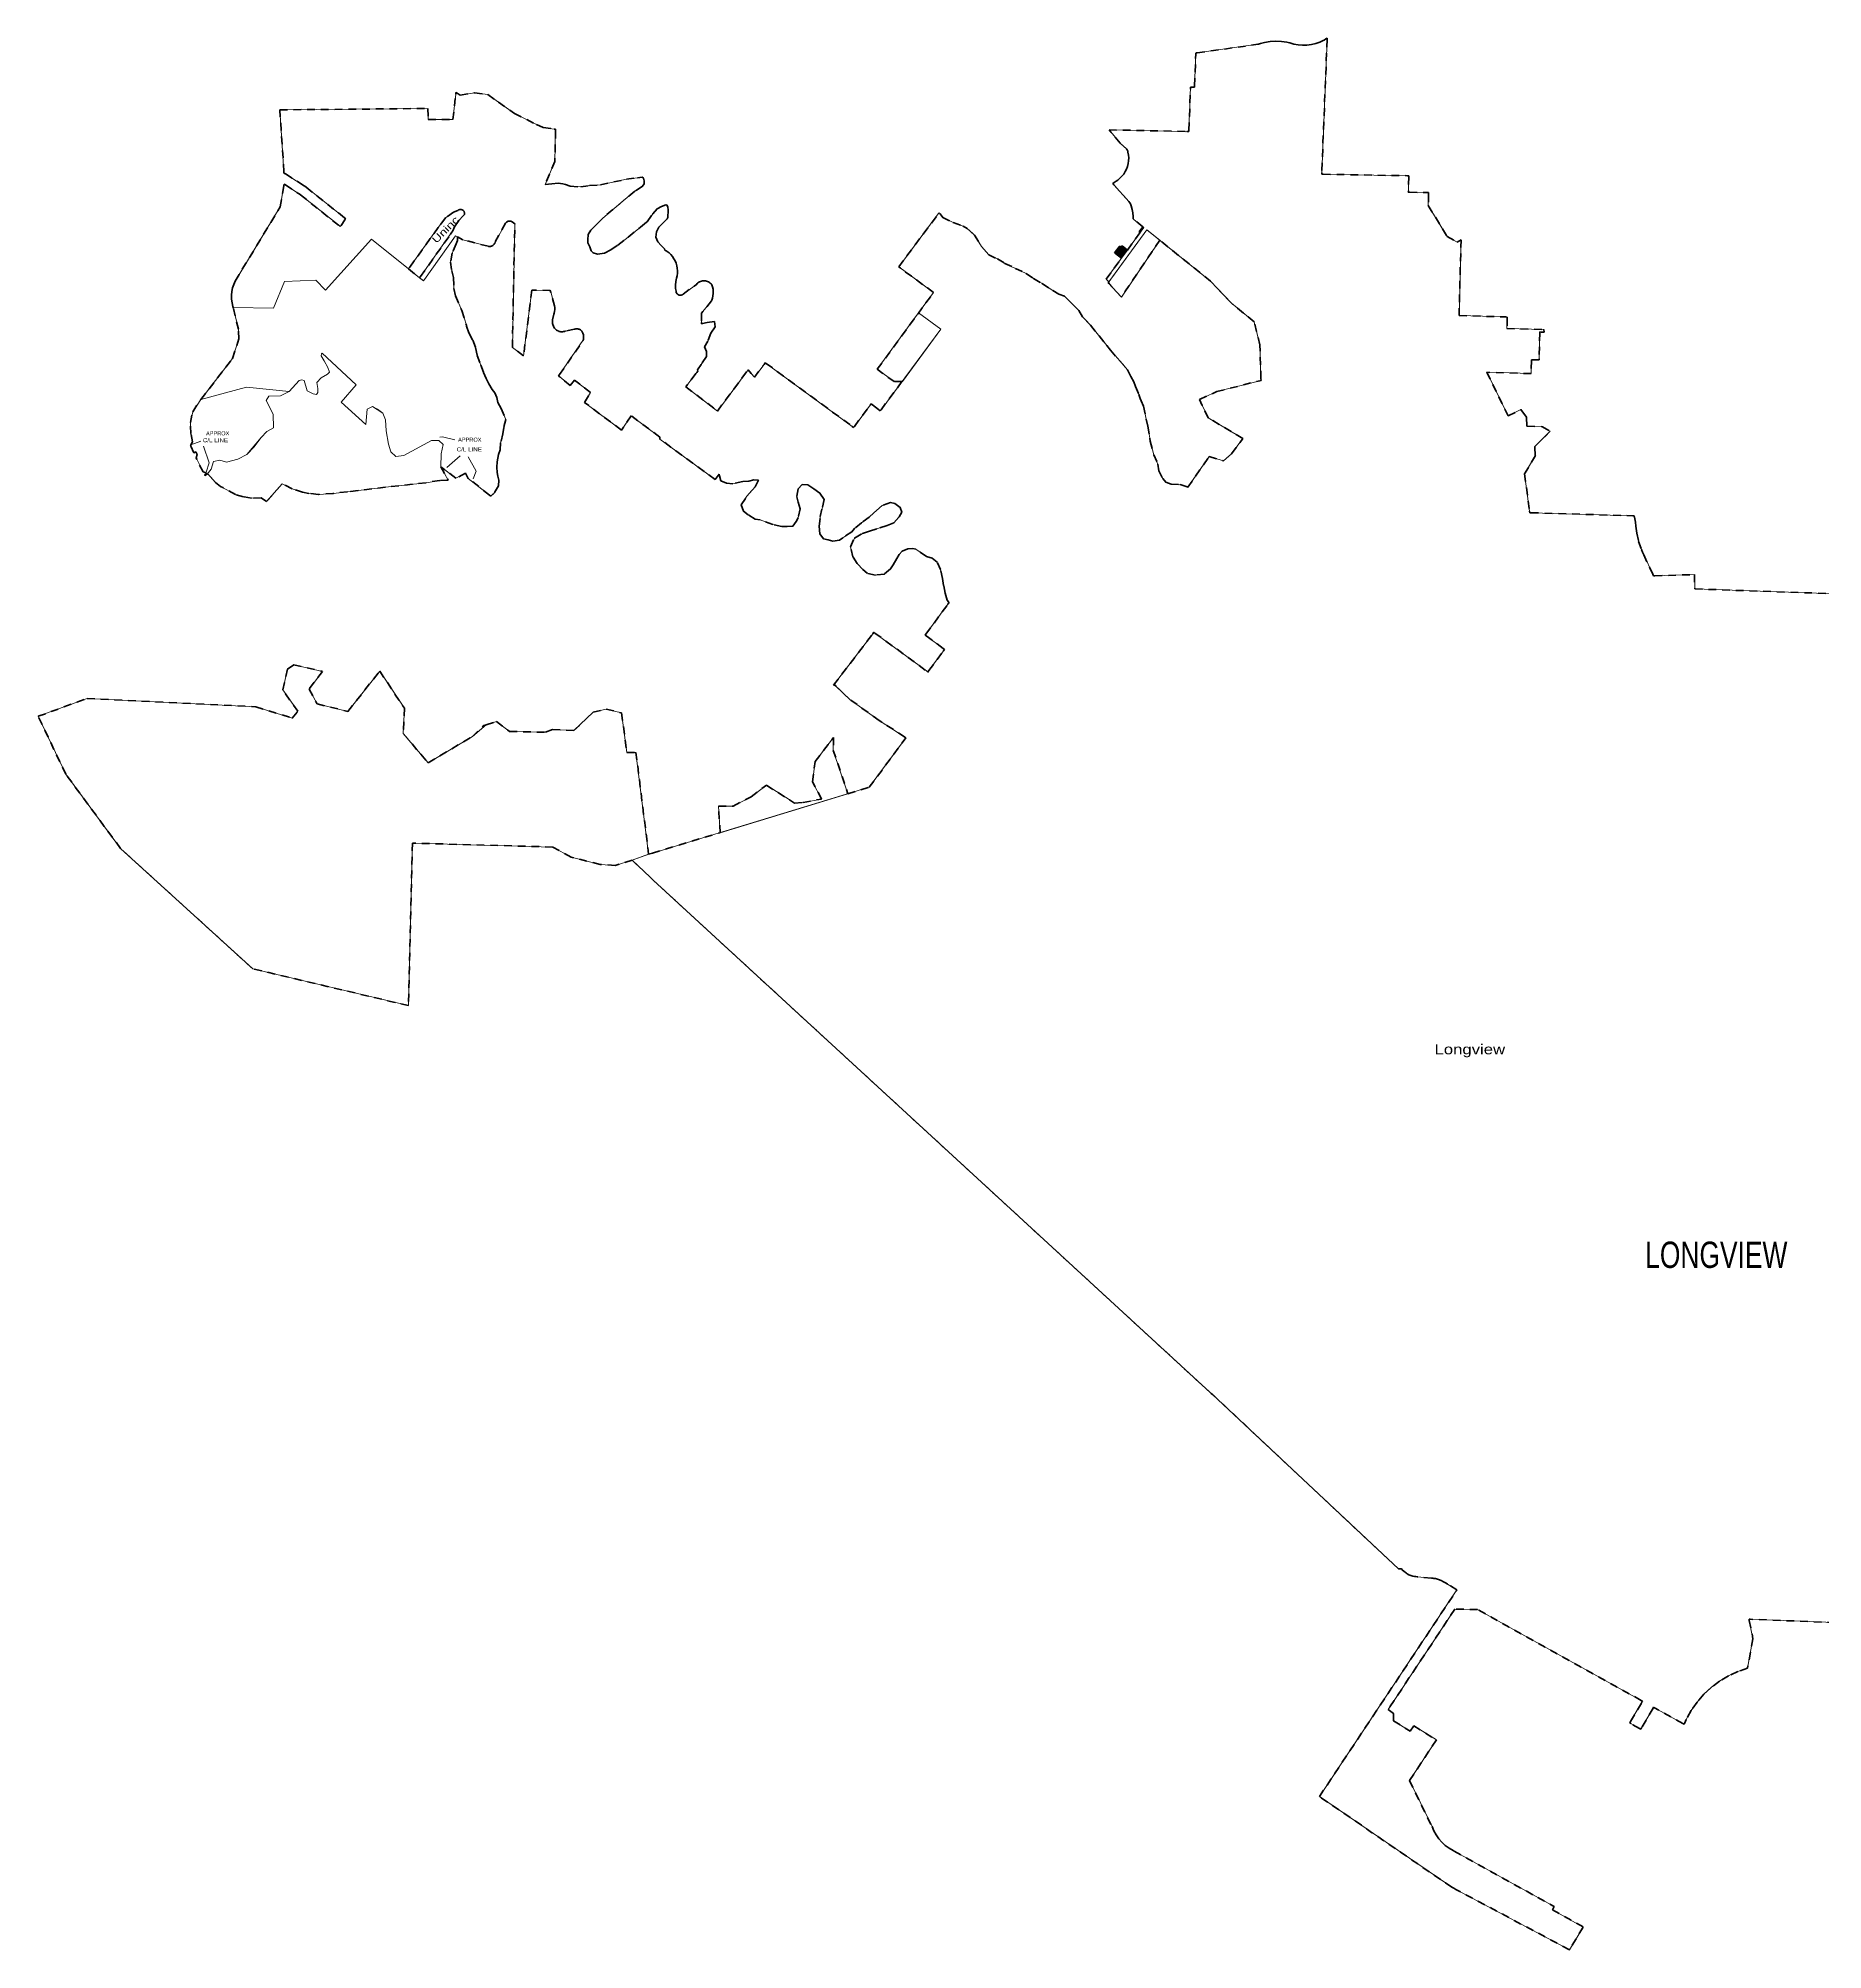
# Model space of a CAD drawing. Header units: feet. Extents: x -903180 to 1023491, y -707744 to 564635.
# Drawn here: x -517793 to -489666, y -506871 to -476747 of the extents above; entities that cross this region are included whole.
import ezdxf

# ---------------------------------------------------------------- set-up
doc = ezdxf.new("R2010")
doc.units = ezdxf.units.FT
doc.header["$LTSCALE"] = 80
doc.linetypes.add('SHORT_DASHED', pattern=[2.7, 1.5, -1.2])
for name, color, linetype, lineweight in [('1', 7, 'Continuous', 13), ('13', 7, 'SHORT_DASHED', 40), ('58', 7, 'Continuous', 13)]:
    doc.layers.add(name, color=color, linetype=linetype, lineweight=lineweight)
doc.layers.add('14', color=7, linetype='Continuous')
doc.layers.add('36', color=7, linetype='Continuous')

msp = doc.modelspace()

# ---------------------------------------------------------------- hatches: boundary and pattern name
at = {"layer": '58'}
for points in [[(-500381.38, -479717.08), (-500368.73, -479728.32), (-500426.7, -479808.15), (-500440.42, -479797.85)], [(-500626.8, -480084.17), (-500720.7, -480213.94), (-500829.54, -480126.84), (-500749.35, -480024.22), (-500725.4, -480041.36), (-500707.63, -480019.48)]]:
    msp.add_hatch(color=256, dxfattribs=at).paths.add_polyline_path(points)

# ---------------------------------------------------------------- linework, layer by layer
at = {"layer": '1'}
for p, q in [((-515385.35, -483155.31), (-515227.67, -483097.86)), ((-511354.31, -483509.43), (-511140.58, -483330))]:
    msp.add_line(p, q, dxfattribs=at)
for points in [[(-515147.7, -483585.56), (-515099.27, -483440.26), (-515186.55, -483174.07)], [(-511224.55, -483074.2), (-511419.19, -483028.39), (-511464.99, -483036.02)], [(-510938.31, -483688.87), (-510888.69, -483570.52), (-511014.64, -483345.27)]]:
    msp.add_lwpolyline(points, dxfattribs=at)
at = {"layer": '13'}
for p, q in [((-500605.3, -479317.32), (-500837.74, -479055.82)), ((-508026, -479957.05), (-507976, -480013.05)), ((-514629.33, -481484.75), (-514638.43, -481330.02)), ((-509217.31, -481373.72), (-509223.77, -481364.84)), ((-510637.19, -482280.02), (-510595.43, -482332.3)), ((-494264.08, -482032.19), (-494962.08, -482010.79)), ((-504666.12, -482509.73), (-504645.59, -482524.73)), ((-503571.39, -485121.17), (-503624.44, -485005.49)), ((-496327.97, -500869.06), (-496354, -500868.05))]:
    msp.add_line(p, q, dxfattribs=at)
for points in [[(-500837.74, -479055.82), (-500855.75, -479035.55), (-500836.16, -479022.35), (-500801.13, -478998.74), (-500778.76, -478983.68), (-500761.13, -478968.98), (-500743.51, -478954.29), (-500712.16, -478922.03), (-500684.36, -478886.68), (-500660.4, -478848.61), (-500640.55, -478808.25), (-500625.03, -478766.03), (-500614.01, -478722.42), (-500607.61, -478677.9), (-500605.9, -478632.96), (-500608.89, -478588.08), (-500616.56, -478543.76), (-500620.61, -478527.6), (-500621.58, -478524.8), (-500625.36, -478515.87), (-500630.06, -478507.4), (-500635.62, -478499.45), (-500641.94, -478492.11), (-500740.94, -478400.11), (-500915.36, -478191.07), (-499691.25, -478214.63), (-499657.59, -478215.29), (-499656.77, -478195.02), (-499629.51, -477520.02), (-499629.33, -477515.7), (-499608.7, -477516.1), (-499590.03, -477516.46), (-499569.33, -477516.85), (-499568.52, -477496.84), (-499548.46, -477000.05), (-499547.63, -476979.49), (-499534.84, -476978.5), (-499523.79, -476977.64), (-498568.08, -476841.25), (-498557.34, -476839.72), (-498528.08, -476831.54), (-498463, -476813.37), (-498375.91, -476798.64), (-498287.76, -476793.09), (-498199.51, -476796.78), (-498112.13, -476809.68), (-498091.35, -476814.5), (-498064.12, -476820.81), (-498051.35, -476824.65), (-498004.35, -476838.81), (-497935.61, -476851.87), (-497865.88, -476857.67), (-497795.92, -476856.15), (-497726.51, -476847.33), (-497658.4, -476831.31), (-497592.34, -476808.25), (-497538.57, -476782.9), (-497523.75, -476775.23), (-497498.57, -476758.16), (-497496.6, -476757.1), (-497476.54, -476746.6), (-497477.41, -476767.99), (-497562.21, -478867.73), (-497563.14, -478890.77), (-497543.02, -478891.1), (-496211.4, -478912.91), (-496191.41, -478913.24), (-496191.92, -478933.01), (-496197.65, -479153.38), (-496198.16, -479173.17), (-496178.17, -479173.49), (-495898.45, -479178.07), (-495878.2, -479178.4), (-495878.97, -479208.06), (-495883.52, -479383.11), (-495586.17, -479873.1), (-495428.32, -479958.02), (-495367.37, -479922.04), (-495398.46, -481116.99), (-494660.85, -481139.61), (-494639.01, -481140.28), (-494639.58, -481160.22), (-494644.1, -481320.21), (-494060.16, -481338.11), (-494058.11, -481378.19), (-494107.09, -481376.68), (-494125.48, -481376.12), (-494126.04, -481396.07), (-494137.41, -481797.97), (-494137.92, -481815.95), (-494157.98, -481815.33), (-494241.07, -481812.78), (-494257.86, -481812.27), (-494258.42, -481832.17), (-494264.08, -482032.19)], [(-514638.43, -481330.02), (-514720, -480988.05), (-514724.92, -480971.68), (-514737.92, -480914.69), (-514744.89, -480856.65), (-514745.76, -480798.21), (-514740.52, -480739.99), (-514729.21, -480682.65), (-514711.98, -480626.79), (-514689, -480573.05), (-513979, -479405.05), (-513919.01, -479073.53), (-513914.15, -479046.69), (-513895.39, -479058.91), (-513699.6, -479186.45), (-513677.31, -479200.97), (-513659.6, -479215.08), (-513051.75, -479699.31), (-513031.62, -479715.34), (-513018.46, -479695.54), (-512961.07, -479609.13), (-512948.32, -479589.94), (-512967.78, -479574.43), (-513570.47, -479094.31), (-513588.95, -479079.6), (-513610.47, -479065.82), (-513898.53, -478881.39), (-513919.41, -478868.03), (-513920.67, -478848.59), (-513984, -477875.05), (-511650, -477854.05), (-511648, -478025.05), (-511256, -478029.05), (-511211.15, -477626.72), (-511208.34, -477601.51), (-511188.92, -477613.82), (-511141.09, -477644.14), (-510914.23, -477605.36), (-510703.81, -477632.71), (-510540.08, -477756.13), (-510286.41, -477930.26), (-509940.49, -478106.95), (-509834.46, -478151.74), (-509658.59, -478177.71), (-509638.42, -478180.32), (-509639.08, -478207.16), (-509651, -478691.05), (-509801, -479053.05), (-509695, -479041.05), (-509596, -479030.05), (-509524, -479041.79), (-509504, -479045.05), (-509484, -479053.8), (-509409, -479076.05), (-509242, -479091.05), (-509105, -479068.05), (-508933, -479057.05), (-508523, -478969.05), (-508347, -478946.05), (-508275, -478935.05), (-508252, -478954.05), (-508241, -478996.05), (-508241, -479041.05), (-508271, -479080.05), (-508389, -479159.05), (-508572, -479308.05), (-508895, -479582.05), (-509082, -479772.05), (-509124, -479837.05), (-509128, -479924.05), (-509128, -479970.05), (-509101, -480035.05), (-509078, -480096.05), (-509044, -480130.05), (-508979, -480149.05), (-508865, -480134.05), (-508766, -480080.05), (-508659, -480008.05), (-508496, -479879.05), (-508298, -479723.05), (-508195, -479639.05), (-508108, -479513.05), (-508035, -479437.05), (-507971, -479399.05), (-507902, -479373.05), (-507882.8, -479377.82), (-507870.35, -479405.85), (-507865.68, -479457.24), (-507870.35, -479574.02), (-507878.13, -479594.27), (-507902, -479612.05), (-508009, -479722.05), (-508047, -479800.05), (-508060, -479882.05), (-508026, -479957.05)], [(-504645.59, -482524.73), (-504549.33, -482595.05), (-504520.77, -482615.91), (-504509.33, -482600.57), (-504176.5, -482153.94), (-504303.6, -482155.94), (-504568.63, -481964.01), (-503680.94, -480752.61), (-504230.06, -480351.47), (-503607.59, -479516.15), (-503592.7, -479496.16), (-503578.02, -479516.15), (-503537.2, -479571.72), (-503372.24, -479653.04), (-503217.05, -479707.39), (-503152.22, -479746.52), (-503034.49, -479847.81), (-502923.14, -480028.18), (-502811.9, -480159.32), (-502673.49, -480225.01), (-502556.89, -480294.6), (-502392.12, -480373.25), (-502219.55, -480452.52), (-502105.51, -480535.08), (-501969.52, -480612.01), (-501800.33, -480723.86), (-501707.89, -480778.92), (-501617.05, -480810.68), (-501485.71, -480942.34), (-501392.48, -481039.75), (-501333.26, -481134.72), (-501206.56, -481269.86), (-500950.51, -481588.44), (-500889.9, -481664.24), (-500747, -481831.89), (-500621.93, -481973.6), (-500569.53, -482076.13), (-500526.21, -482160.6), (-500495.73, -482234.51), (-500444.29, -482362.95), (-500422.9, -482423.65), (-500407.88, -482459.88), (-500372.38, -482546.79), (-500329.66, -482747.32), (-500302.96, -482861.71), (-500273.83, -483050.57), (-500265.06, -483095.36), (-500211.4, -483309.6), (-500145.47, -483458.54), (-500131.85, -483562.15), (-500068.34, -483687.33), (-500019.01, -483741.97), (-499938.19, -483774.15), (-499794.56, -483779.69), (-499682.62, -483816.66), (-499675.48, -483823.97), (-499335.42, -483339.48), (-499109, -483405.53), (-498986.1, -483294.59), (-498806.15, -483055.24), (-499354.64, -482728.09), (-499489.34, -482438.15), (-499216.63, -482315.69), (-498540, -482143.6), (-498519.71, -482138.44), (-498520.62, -482109.05), (-498537, -481580.05), (-498630, -481214.05), (-498985.01, -480924.14), (-499314.64, -480575.29), (-500115.65, -479929.69), (-500720.53, -480825.45), (-500910.12, -480617.55), (-500930.88, -480601), (-500918.16, -480587.01), (-500960.02, -480542.53), (-500720.7, -480213.94), (-500829.54, -480126.84), (-500749.35, -480024.22), (-500725.4, -480041.36), (-500707.63, -480019.48), (-500626.8, -480084.17), (-500427.01, -479808.58), (-500440.42, -479797.85), (-500381.38, -479717.08), (-500517.2, -479609.02), (-500536.86, -479593.23), (-500536.65, -479585.57), (-500535.83, -479556.2), (-500539.79, -479499.79), (-500549.63, -479444.1), (-500565.24, -479389.74), (-500578.35, -479357.32), (-500585.53, -479339.56), (-500605.3, -479317.32)], [(-509223.77, -481364.84), (-509231.14, -481356.68), (-509239.31, -481349.34), (-509248.21, -481342.89), (-509257.73, -481337.41), (-509267.77, -481332.95), (-509278.22, -481329.57), (-509288.97, -481327.3), (-509299.9, -481326.17), (-509310.89, -481326.18), (-509321.81, -481327.34), (-509332.56, -481329.64), (-509343, -481333.05), (-509484, -481361.05), (-509485.51, -481361.7), (-509499.34, -481366.8), (-509513.63, -481370.43), (-509528.23, -481372.54), (-509542.96, -481373.11), (-509557.67, -481372.14), (-509572.21, -481369.64), (-509586.4, -481365.64), (-509600.09, -481360.17), (-509613.14, -481353.3), (-509625.39, -481345.1), (-509636.73, -481335.67), (-509647.01, -481325.1), (-509656.14, -481313.52), (-509664, -481301.05), (-509685, -481242.05), (-509689, -481185.05), (-509667, -481097.05), (-509661.51, -481079.65), (-509655.01, -481050.7), (-509651.58, -481021.24), (-509651.24, -480991.58), (-509654, -480962.05), (-509721.72, -480720.28), (-510013.15, -480714.36), (-510143.48, -481752.3), (-510319.95, -481618.18), (-510281, -479673.14), (-510301.07, -479654.99), (-510321, -479639.84), (-510323.99, -479638.13), (-510332.24, -479634.49), (-510340.83, -479631.74), (-510349.66, -479629.89), (-510358.63, -479628.98), (-510367.65, -479629.01), (-510376.62, -479629.98), (-510385.44, -479631.89), (-510394, -479634.71), (-510402.23, -479638.4), (-510410.03, -479642.94), (-510417.31, -479648.27), (-510423.99, -479654.32), (-510430, -479661.05), (-510593, -479966.05), (-510596.45, -479974.42), (-510601.1, -479983.11), (-510606.63, -479991.26), (-510612.97, -479998.78), (-510620.07, -480005.6), (-510627.85, -480011.64), (-510636.21, -480016.84), (-510645.07, -480021.13), (-510654.33, -480024.48), (-510663.89, -480026.84), (-510673.65, -480028.18), (-510683.49, -480028.5), (-510693.31, -480027.79), (-510703, -480026.05), (-511102, -479922.05), (-511184.17, -479877.46), (-511185.95, -479934.07), (-511203.02, -479986.42), (-511269.02, -480135.49), (-511292.91, -480274.31), (-511274.7, -480410.86), (-511247.39, -480515.55), (-511242.84, -480688.52), (-511215.53, -480806.86), (-511115.39, -481039), (-511043.42, -481270.21), (-511040.6, -481285.38), (-511003.4, -481391.73), (-510944.42, -481505.16), (-510899.67, -481621.93), (-510873.25, -481743.85), (-510818.17, -481897.31), (-510773.51, -482016.09), (-510731.64, -482108.59), (-510691.48, -482194.97), (-510637.19, -482280.02)], [(-507976, -480013.05), (-507932, -480056.05), (-507923.67, -480064.05), (-507914, -480084.05), (-507894, -480096.51), (-507880.19, -480105.12), (-507848.76, -480129.61), (-507820.07, -480157.26), (-507794.42, -480187.75), (-507772.1, -480220.76), (-507753.35, -480255.92), (-507738.38, -480292.84), (-507727.36, -480331.13), (-507720.39, -480370.36), (-507717.57, -480410.1), (-507718.91, -480449.93), (-507724.41, -480489.39), (-507734, -480528.05), (-507743.78, -480581.94), (-507747.87, -480636.55), (-507746.24, -480691.3), (-507740.31, -480735.05), (-507737.01, -480755.02), (-507722.61, -480775.05), (-507718.41, -480778.99), (-507712.33, -480783.6), (-507705.8, -480787.56), (-507698.9, -480790.8), (-507691.69, -480793.31), (-507684.26, -480795.05), (-507676.69, -480796.01), (-507669.06, -480796.17), (-507661.46, -480795.53), (-507653.96, -480794.1), (-507646.66, -480791.89), (-507639.63, -480788.93), (-507632.94, -480785.25), (-507626.67, -480780.9), (-507419, -480625.05), (-507407.97, -480613.07), (-507395.75, -480602.32), (-507382.47, -480592.9), (-507368.28, -480584.92), (-507353.33, -480578.46), (-507337.79, -480573.61), (-507321.83, -480570.4), (-507305.62, -480568.89), (-507289.34, -480569.07), (-507273.16, -480570.96), (-507257.28, -480574.52), (-507241.85, -480579.73), (-507227.05, -480586.52), (-507213.05, -480594.82), (-507199.99, -480604.54), (-507188.01, -480615.57), (-507177.25, -480627.79), (-507174, -480632.05), (-507163.41, -480665.75), (-507156.41, -480700.37), (-507153.06, -480735.54), (-507153.41, -480770.86), (-507157.44, -480805.95), (-507165.13, -480840.43), (-507176.37, -480873.92), (-507181, -480885.05), (-507338.35, -481080.76), (-507340.68, -481227.05), (-507341.01, -481247.96), (-507321, -481243.41), (-507251.03, -481227.51), (-507134.22, -481208.5), (-507124.44, -481292.97), (-507193.3, -481393.43), (-507240.82, -481520.52), (-507291.37, -481611.43), (-507257.23, -481684.51), (-507259.32, -481762.65), (-507342.9, -481888.8), (-507399.31, -481973.54), (-507397.56, -481992.48), (-507413.42, -482012.48), (-507428.32, -482032.48), (-507584.32, -482241.81), (-507087.64, -482621.27), (-506602.38, -481970.12), (-506558, -482032.05), (-506504.51, -482089.81), (-506353.1, -481886.64), (-506333.98, -481860.99), (-506318.19, -481872.52), (-504962.51, -482862.88), (-504941, -482878.59), (-504929.3, -482862.88), (-504681.31, -482530.12), (-504666.12, -482509.73)], [(-503624.44, -485005.49), (-503702.93, -484941.29), (-503792.4, -484912.89), (-503959.83, -484800.24), (-504009.6, -484786.91), (-504084.01, -484795), (-504177.15, -484828.66), (-504224.68, -484881.56), (-504258.46, -484944.84), (-504315.29, -485045.61), (-504361.15, -485110.59), (-504453.51, -485190.38), (-504598.37, -485208.66), (-504729.87, -485177.16), (-504794.44, -485117.32), (-504884.21, -485024.75), (-504951.61, -484920.73), (-504991.46, -484761.29), (-504927.64, -484624.61), (-504801.37, -484551.71), (-504692.1, -484514.46), (-504528.35, -484464.59), (-504413.06, -484427.5), (-504309.63, -484384.08), (-504224.91, -484290.05), (-504182.85, -484216.96), (-504208.97, -484144.09), (-504293.42, -484077.73), (-504361.17, -484061.92), (-504488.8, -484110.72), (-504620.26, -484227.6), (-504694.22, -484293.84), (-504816.86, -484380.87), (-504927.63, -484474.23), (-504969.05, -484523.27), (-505111.94, -484617.79), (-505163.11, -484656.56), (-505269.79, -484671.82), (-505343.5, -484653.86), (-505415.15, -484633.94), (-505475.29, -484558.18), (-505482.04, -484435.7), (-505465.94, -484283.73), (-505433.87, -484134.19), (-505406.61, -484014.59), (-505472.11, -483914.63), (-505566.63, -483850.01), (-505661.1, -483783.38), (-505753.17, -483776.97), (-505817.16, -483845.48), (-505836.56, -483971.29), (-505814.88, -484060.08), (-505783.55, -484163.16), (-505817.35, -484302.63), (-505844.96, -484360.06), (-505899.14, -484436.84), (-505989.53, -484442.51), (-506073.69, -484440.31), (-506215.21, -484408.55), (-506415.82, -484337.14), (-506493.7, -484325.09), (-506602.14, -484256.09), (-506676.78, -484198), (-506712.28, -484100.83), (-506622.37, -483962.82), (-506492.11, -483815.83), (-506439.23, -483712.95), (-506511.2, -483705.06), (-506591.94, -483725), (-506688.45, -483734.52), (-506845.71, -483766.51), (-506943.79, -483759.94), (-507034.99, -483721.46), (-507052.61, -483642.06), (-507058.81, -483614.15), (-507077.05, -483638.19), (-507123.6, -483699.53), (-507993.9, -483064.89), (-507994, -483032.05), (-508448, -482698.05), (-508598, -482923.05), (-509182, -482486.05), (-509088, -482329.05), (-509339, -482134.05), (-509407, -482221.05), (-509574, -482084.41), (-509590.59, -482070.84), (-509574.94, -482048.05), (-509196, -481495.05), (-509199.59, -481434.67), (-509200.55, -481418.57), (-509206.86, -481394.67), (-509207.32, -481393.25), (-509211.8, -481383.22), (-509217.31, -481373.72)], [(-510595.43, -482332.3), (-510566.75, -482406.07), (-510548.47, -482487.38), (-510498.57, -482580.27), (-510422.27, -482752.84), (-510454.4, -482880), (-510469.25, -482981.84), (-510504.05, -483122.94), (-510511.35, -483235.2), (-510536.91, -483308.38), (-510560.36, -483421.87), (-510566.43, -483508.05), (-510558.37, -483592.89), (-510548.89, -483647.64), (-510531.76, -483710.8), (-510536.02, -483801.08), (-510607.88, -483918.29), (-510659.23, -483963.34), (-510679.43, -483947.33), (-511013.67, -483682.47), (-511057.34, -483602.2), (-511209.57, -483678.93), (-511447.94, -483499.5), (-511447.94, -483499.5), (-511330.5, -483710.96), (-511463.14, -483714.55), (-511679.83, -483751.41), (-512320.38, -483823.28), (-512918.61, -483893.53), (-513141.82, -483918.89), (-513375.56, -483935.35), (-513526.75, -483920.55), (-513625.76, -483897.91), (-513792.2, -483845.34), (-513949.17, -483767.87), (-514192.68, -484044.89), (-514280.8, -483991.59), (-514430.47, -483995.16), (-514556.57, -483972.04), (-514684.99, -483936.25), (-514918.53, -483808.78), (-514996.13, -483747.52), (-515123.69, -483605.56), (-515129.95, -483614.62), (-515165.22, -483637.38), (-515167.49, -483627.14), (-515141.32, -483608.93), (-515145.87, -483598.7), (-515148.77, -483597.65), (-515193.66, -483579.35), (-515305.33, -483361.13), (-515288.09, -483306.29), (-515307.44, -483263.06), (-515338.15, -483282.4), (-515392.77, -483165.21), (-515359.76, -483107.19), (-515384.79, -482977.49), (-515393.9, -482804.55), (-515357.49, -482631.61), (-515230.06, -482440.47), (-514729.45, -481794.22), (-514629.33, -481484.75)], [(-494962.08, -482010.79), (-494623.29, -482698.56), (-494425.93, -482599.62), (-494348.08, -482701.05), (-494336.12, -482716.63), (-494335.44, -482741.05), (-494332.64, -482840.61), (-494332.07, -482860.94), (-494322.86, -482861.22), (-494085.19, -482868.45), (-493964, -482941.05), (-494185.11, -483160.86), (-494204.84, -483180.47), (-494203.88, -483196.13), (-494195.98, -483324.37), (-494366, -483613.05), (-494287.39, -484201.09), (-494284.42, -484223.37), (-494264.72, -484223.97), (-492661.02, -484273.24), (-492640.67, -484273.87), (-492635.27, -484292.64), (-492626.6, -484322.76), (-492617.51, -484374.12), (-492615.87, -484394.74), (-492614.39, -484413.24), (-492611.78, -484434.74), (-492598.16, -484546.88), (-492568.39, -484676.63), (-492525.22, -484802.55), (-492505.78, -484847.23), (-492496.99, -484867.44), (-492487.75, -484887.23), (-492344.55, -485194.09), (-492333.1, -485218.64), (-492315.22, -485218.08), (-491688.05, -485198.2), (-491682.86, -485424.95), (-489472.69, -485501.87)], [(-496354, -500868.05), (-499283.33, -498118.7), (-499303.33, -498106.22), (-499323.33, -498087.82), (-508100.82, -490013.89), (-508110, -490005.45), (-508150, -489968.86), (-508430.91, -489699.74), (-508696.95, -489782.68), (-508935.74, -489766.96), (-509392.29, -489652.12), (-509682.66, -489492.15), (-511895.65, -489431.13), (-511958.39, -491991.67), (-514411.75, -491411.54), (-516495.43, -489514.33), (-517358.82, -488344.03), (-517792.63, -487432.45), (-517021.43, -487151.76), (-514361.99, -487282.81), (-513789.39, -487459.93), (-513700.92, -487353.09), (-513938.88, -487017.28), (-513863.42, -486689.04), (-513764.99, -486620.42), (-513313.46, -486724.21), (-513523.97, -487005.07), (-513398.09, -487236.41), (-512912.27, -487354.61), (-512410.5, -486722.68), (-512020.68, -487304.09), (-512041.03, -487702.58), (-511646.58, -488165.98), (-510949.48, -487750.57), (-510769.08, -487576.51), (-510733.37, -487565.07), (-510570.32, -487513.13), (-510365.32, -487670.07), (-509794.77, -487683.66), (-509685.13, -487638.48), (-509349.74, -487657.84), (-509046.6, -487367.42), (-508838.6, -487317.4), (-508597.4, -487379.44), (-508515.67, -488000.79), (-508371.14, -488000.79), (-508172.58, -489605.61), (-508131.09, -489593.64), (-508111.09, -489587.57), (-507044.7, -489266.21), (-507070.91, -488849.02), (-506840.51, -488847.05), (-506557.96, -488701.58), (-506314.62, -488518.91), (-505870.79, -488802.13), (-505737.07, -488791.15), (-505446.83, -488735.68), (-505587.25, -488464.62), (-505548.67, -488142.83), (-505256.34, -487765.02), (-505260.83, -487969.34), (-505032.33, -488652.91), (-504693.43, -488550.03), (-504128.07, -487786.38), (-504116.75, -487771.1), (-504133.26, -487759.74), (-504537, -487500.05), (-505002, -487165.05), (-505219, -486955.05), (-505234.22, -486943.58), (-505258, -486942.05), (-504639.87, -486132.3), (-504621.1, -486107.72), (-504604.6, -486119.89), (-503792.84, -486718.37), (-503770.07, -486735.17), (-503753.85, -486713.12), (-503522.28, -486398.3), (-503508.68, -486379.81), (-503530.7, -486363.32), (-503796.23, -486164.47), (-503812.85, -486152.02), (-503801.52, -486136.61), (-503455.95, -485666.81), (-503435.25, -485638.67), (-503444.94, -485626.81), (-503465.92, -485601.13), (-503499.09, -485491.99), (-503521.87, -485369.09), (-503540.97, -485258.31), (-503571.39, -485121.17)], [(-487097.33, -501809.46), (-490807.98, -501662.22), (-490828.76, -501661.4), (-490824.68, -501681.43), (-490766, -501969.05), (-490854, -502434.05), (-491006.81, -502486.41), (-491153.32, -502554.45), (-491291.91, -502637.44), (-491421.06, -502734.46), (-491539.37, -502844.45), (-491645.53, -502966.2), (-491738.38, -503098.38), (-491816.91, -503239.55), (-491841.67, -503293.7), (-491851.42, -503315), (-491870.82, -503304.25), (-492318.66, -503056.11), (-492331.63, -503048.93), (-492341.07, -503065.03), (-492521.08, -503372.1), (-492533.17, -503392.74), (-492554.34, -503381.11), (-492693.01, -503304.88), (-492708.5, -503296.37), (-492695.33, -503273.89), (-492517.82, -502971.08), (-492506.62, -502951.96), (-492528.21, -502940), (-495109.75, -501509.61), (-495464.88, -501502.86), (-496517.65, -503085.27), (-496430, -503144.95), (-496430, -503262.53), (-496167.17, -503425.04), (-496111.75, -503341.74), (-495754.33, -503562.75), (-496182.04, -504205.63), (-495824.02, -504929.07), (-495795.17, -504996.59), (-495759.42, -505060.72), (-495717.17, -505120.77), (-495668.87, -505176.07), (-495615.05, -505226.02), (-495556.3, -505270.07), (-495493.28, -505307.74), (-495477.01, -505316.07), (-493898.76, -506190.56), (-493927.54, -506243.2), (-493441.08, -506512.74), (-493660.11, -506870.66), (-495439.52, -505923.68), (-495447.07, -505919.66), (-495480.75, -505901.74), (-495513, -505885.05), (-497599.34, -504456.09), (-495433.1, -501200.05), (-495581.21, -501108.63), (-495602.77, -501095.33), (-495621.21, -501083.01), (-495642.07, -501069.71), (-495682.62, -501049.49), (-495725.06, -501033.61), (-495768.93, -501022.25), (-495793.75, -501018.54), (-495813.82, -501015.54), (-495833.75, -501013.58), (-496058.31, -500991.5), (-496078.35, -500989.54), (-496098.31, -500986.92), (-496125.13, -500982.04), (-496157.6, -500972.53), (-496188.91, -500959.69), (-496218.71, -500943.64), (-496226.66, -500938.21), (-496245.15, -500925.59), (-496266.66, -500906.29), (-496287.97, -500887.16), (-496307.24, -500869.87), (-496327.97, -500869.06)]]:
    msp.add_lwpolyline(points, dxfattribs=at)
msp.add_lwpolyline([(-511954.43, -480381.69), (-511782.93, -480522.11), (-511768.94, -480502.46), (-511297.97, -479841.05), (-511292.6, -479833.51), (-511272.8, -479801.05), (-511260, -479780.05), (-511234, -479720.05), (-511165, -479620.05), (-511093.36, -479546.05), (-511074.3, -479526.36), (-511072.88, -479506.05), (-511072.89, -479505.39), (-511073.67, -479498.71), (-511075.15, -479492.15), (-511077.3, -479485.78), (-511080.1, -479479.67), (-511083.53, -479473.89), (-511087.55, -479468.5), (-511092.11, -479463.55), (-511097.15, -479459.11), (-511102.64, -479455.22), (-511108.5, -479451.93), (-511114.67, -479449.26), (-511121.09, -479447.26), (-511127.69, -479445.94), (-511134.38, -479445.31), (-511141.1, -479445.39), (-511147.78, -479446.17), (-511154.34, -479447.65), (-511160.71, -479449.8), (-511166.82, -479452.6), (-511172.61, -479456.03), (-511178, -479460.05), (-511247, -479485.05), (-511376, -479579.05), (-511490, -479729.05)], close=True, dxfattribs=at)
at = {"layer": '58'}
for points in [[(-498091.35, -476814.5), (-498112.13, -476809.68), (-498199.51, -476796.78), (-498287.76, -476793.09), (-498375.91, -476798.64), (-498463, -476813.37), (-498528.08, -476831.54), (-498557.34, -476839.72), (-498568.08, -476841.25), (-499523.79, -476977.64), (-499534.84, -476978.5), (-499547.63, -476979.49), (-499548.46, -477000.05), (-499568.52, -477496.84), (-499569.33, -477516.85), (-499590.03, -477516.46), (-499608.7, -477516.1), (-499629.33, -477515.7), (-499629.51, -477520.02), (-499656.77, -478195.02), (-499657.59, -478215.29), (-499691.25, -478214.63), (-500915.36, -478191.07), (-500740.94, -478400.11), (-500641.94, -478492.11), (-500635.62, -478499.45), (-500630.06, -478507.4), (-500625.36, -478515.87), (-500621.58, -478524.8), (-500620.61, -478527.6), (-500616.56, -478543.76), (-500608.89, -478588.08), (-500605.9, -478632.96), (-500607.61, -478677.9), (-500614.01, -478722.42), (-500625.03, -478766.03), (-500640.55, -478808.25), (-500660.4, -478848.61), (-500684.36, -478886.68), (-500712.16, -478922.03), (-500743.51, -478954.29), (-500761.13, -478968.98), (-500778.76, -478983.68), (-500801.13, -478998.74), (-500836.16, -479022.35), (-500855.75, -479035.55), (-500837.74, -479055.82), (-500605.3, -479317.32), (-500585.53, -479339.56), (-500578.35, -479357.32), (-500565.24, -479389.74), (-500549.63, -479444.1), (-500539.79, -479499.79), (-500535.83, -479556.2), (-500536.65, -479585.57), (-500536.86, -479593.23), (-500517.2, -479609.02), (-500368.73, -479728.32), (-500960.02, -480542.53), (-500918.16, -480587.01), (-500321.9, -479765.94), (-499314.64, -480575.29), (-498985.01, -480924.14), (-498630, -481214.05), (-498537, -481580.05), (-498520.62, -482109.05), (-498519.71, -482138.44), (-498540, -482143.6), (-499216.63, -482315.69), (-499489.34, -482438.15), (-499354.64, -482728.09), (-498806.15, -483055.24), (-498986.1, -483294.59), (-499109, -483405.53), (-499335.42, -483339.48), (-499675.48, -483823.97), (-499682.62, -483816.66), (-499794.56, -483779.69), (-499938.19, -483774.15), (-500019.01, -483741.97), (-500068.34, -483687.33), (-500131.85, -483562.15), (-500145.47, -483458.54), (-500211.4, -483309.6), (-500265.06, -483095.36), (-500273.83, -483050.57), (-500302.96, -482861.71), (-500329.66, -482747.32), (-500372.38, -482546.79), (-500407.88, -482459.88), (-500422.9, -482423.65), (-500444.29, -482362.95), (-500495.73, -482234.51), (-500526.21, -482160.6), (-500569.53, -482076.13), (-500621.93, -481973.6), (-500747, -481831.89), (-500889.9, -481664.24), (-500950.51, -481588.44), (-501206.56, -481269.86), (-501333.26, -481134.72)], [(-489472.69, -485501.87), (-491682.86, -485424.95), (-491688.05, -485198.2), (-492315.22, -485218.08), (-492333.1, -485218.64), (-492344.55, -485194.09), (-492487.75, -484887.23), (-492496.99, -484867.44), (-492505.78, -484847.23), (-492525.22, -484802.55), (-492568.39, -484676.63), (-492598.16, -484546.88), (-492611.78, -484434.74), (-492614.39, -484413.24), (-492615.87, -484394.74), (-492617.51, -484374.12), (-492626.6, -484322.76), (-492635.27, -484292.64), (-492640.67, -484273.87), (-492661.02, -484273.24), (-494264.72, -484223.97), (-494284.42, -484223.37), (-494287.39, -484201.09), (-494366, -483613.05), (-494195.98, -483324.37), (-494203.88, -483196.13), (-494204.84, -483180.47), (-494185.11, -483160.86), (-493964, -482941.05), (-494085.19, -482868.45), (-494322.86, -482861.22), (-494332.07, -482860.94), (-494332.64, -482840.61), (-494335.44, -482741.05), (-494336.12, -482716.63), (-494348.08, -482701.05), (-494425.93, -482599.62), (-494623.29, -482698.56), (-494962.08, -482010.79), (-494264.08, -482032.19), (-494258.42, -481832.17), (-494257.86, -481812.27), (-494241.07, -481812.78), (-494157.98, -481815.33), (-494137.92, -481815.95), (-494137.41, -481797.97), (-494126.04, -481396.07), (-494125.48, -481376.12), (-494107.09, -481376.68), (-494058.11, -481378.19), (-494060.16, -481338.11), (-494644.1, -481320.21), (-494639.58, -481160.22), (-494639.01, -481140.28), (-494660.85, -481139.61), (-495398.46, -481116.99), (-495367.37, -479922.04), (-495428.32, -479958.02), (-495586.17, -479873.1), (-495883.52, -479383.11), (-495878.97, -479208.06), (-495878.2, -479178.4), (-495898.45, -479178.07), (-496178.17, -479173.49), (-496198.16, -479173.17), (-496197.65, -479153.38), (-496191.92, -478933.01), (-496191.41, -478913.24), (-496211.4, -478912.91), (-497543.02, -478891.1), (-497563.14, -478890.77), (-497562.21, -478867.73), (-497477.41, -476767.99), (-497476.54, -476746.6), (-497496.6, -476757.1), (-497498.57, -476758.16), (-497523.75, -476775.23), (-497538.57, -476782.9), (-497592.34, -476808.25), (-497658.4, -476831.31), (-497726.51, -476847.33), (-497795.92, -476856.15), (-497865.88, -476857.67), (-497935.61, -476851.87), (-498004.35, -476838.81), (-498051.35, -476824.65), (-498064.12, -476820.81), (-498091.35, -476814.5)], [(-507718.41, -480778.99), (-507722.61, -480775.05), (-507737.01, -480755.02), (-507740.31, -480735.05), (-507746.24, -480691.3), (-507747.87, -480636.55), (-507743.78, -480581.94), (-507734, -480528.05), (-507724.41, -480489.39), (-507718.91, -480449.93), (-507717.57, -480410.1), (-507720.39, -480370.36), (-507727.36, -480331.13), (-507738.38, -480292.84), (-507753.35, -480255.92), (-507772.1, -480220.76), (-507794.42, -480187.75), (-507820.07, -480157.26), (-507848.76, -480129.61), (-507880.19, -480105.12), (-507894, -480096.51), (-507914, -480084.05), (-507923.67, -480064.05), (-507932, -480056.05), (-507976, -480013.05), (-508026, -479957.05), (-508060, -479882.05), (-508047, -479800.05), (-508009, -479722.05), (-507902, -479612.05), (-507878.13, -479594.27), (-507870.35, -479574.02), (-507865.68, -479457.24), (-507870.35, -479405.85), (-507882.8, -479377.82), (-507902, -479373.05), (-507971, -479399.05), (-508035, -479437.05), (-508108, -479513.05), (-508195, -479639.05), (-508298, -479723.05), (-508496, -479879.05), (-508659, -480008.05), (-508766, -480080.05), (-508865, -480134.05), (-508979, -480149.05), (-509044, -480130.05), (-509078, -480096.05), (-509101, -480035.05), (-509128, -479970.05), (-509128, -479924.05), (-509124, -479837.05), (-509082, -479772.05), (-508895, -479582.05), (-508572, -479308.05), (-508389, -479159.05), (-508271, -479080.05), (-508241, -479041.05), (-508241, -478996.05), (-508252, -478954.05), (-508275, -478935.05), (-508347, -478946.05), (-508523, -478969.05), (-508933, -479057.05), (-509105, -479068.05), (-509242, -479091.05), (-509409, -479076.05), (-509484, -479053.8), (-509504, -479045.05), (-509524, -479041.79), (-509596, -479030.05), (-509695, -479041.05), (-509801, -479053.05), (-509651, -478691.05), (-509639.08, -478207.16), (-509638.42, -478180.32), (-509658.59, -478177.71), (-509834.46, -478151.74), (-509940.49, -478106.95), (-510286.41, -477930.26), (-510540.08, -477756.13), (-510703.81, -477632.71), (-510914.23, -477605.36), (-511141.09, -477644.14), (-511188.92, -477613.82), (-511208.34, -477601.51), (-511211.15, -477626.72), (-511256, -478029.05), (-511648, -478025.05), (-511650, -477854.05), (-513984, -477875.05), (-513920.67, -478848.59), (-513919.41, -478868.03), (-513898.53, -478881.39), (-513610.47, -479065.82), (-513588.95, -479079.6), (-513570.47, -479094.31), (-512967.78, -479574.43), (-512948.32, -479589.94), (-512961.07, -479609.13), (-513018.46, -479695.54)], [(-513018.46, -479695.54), (-513031.62, -479715.34), (-513051.75, -479699.31), (-513659.6, -479215.08), (-513677.31, -479200.97), (-513699.6, -479186.45), (-513895.39, -479058.91), (-513914.15, -479046.69), (-513919.01, -479073.53), (-513979, -479405.05), (-514689, -480573.05), (-514711.98, -480626.79), (-514729.21, -480682.65), (-514740.52, -480739.99), (-514745.76, -480798.21), (-514744.89, -480856.65), (-514737.92, -480914.69), (-514724.92, -480971.68), (-514720, -480988.05), (-514083, -481002.05), (-513912, -480580.05), (-513419, -480557.05), (-513267, -480716.05), (-512541.86, -479913.72), (-511954.43, -480381.69), (-511490, -479729.05), (-511376, -479579.05), (-511247, -479485.05), (-511178, -479460.05), (-511172.61, -479456.03), (-511166.82, -479452.6), (-511160.71, -479449.8), (-511154.34, -479447.65), (-511147.78, -479446.17), (-511141.1, -479445.39), (-511134.38, -479445.31), (-511127.69, -479445.94), (-511121.09, -479447.26), (-511114.67, -479449.26), (-511108.5, -479451.93), (-511102.64, -479455.22), (-511097.15, -479459.11), (-511092.11, -479463.55), (-511087.55, -479468.5), (-511083.53, -479473.89), (-511080.1, -479479.67), (-511077.3, -479485.78), (-511075.15, -479492.15), (-511073.67, -479498.71), (-511072.89, -479505.39), (-511072.88, -479506.05), (-511074.3, -479526.36), (-511093.36, -479546.05), (-511165, -479620.05), (-511234, -479720.05), (-511260, -479780.05), (-511272.8, -479801.05), (-511292.6, -479833.51), (-511297.97, -479841.05), (-511768.94, -480502.46), (-511782.93, -480522.11), (-511762.47, -480537.52), (-511738.54, -480555.54), (-511719, -480570.25), (-511705.01, -480550.6), (-511214, -479861.05), (-511102, -479922.05), (-510703, -480026.05), (-510693.31, -480027.79), (-510683.49, -480028.5), (-510673.65, -480028.18), (-510663.89, -480026.84), (-510654.33, -480024.48), (-510645.07, -480021.13), (-510636.21, -480016.84), (-510627.85, -480011.64), (-510620.07, -480005.6), (-510612.97, -479998.78), (-510606.63, -479991.26), (-510601.1, -479983.11), (-510596.45, -479974.42), (-510593, -479966.05), (-510430, -479661.05), (-510423.99, -479654.32), (-510417.31, -479648.27), (-510410.03, -479642.94), (-510402.23, -479638.4), (-510394, -479634.71), (-510385.44, -479631.89), (-510376.62, -479629.98), (-510367.65, -479629.01), (-510358.63, -479628.98), (-510349.66, -479629.89), (-510340.83, -479631.74), (-510332.24, -479634.49), (-510323.99, -479638.13), (-510321, -479639.84), (-510301.07, -479654.99), (-510281, -479673.14), (-510319.95, -481618.18), (-510143.48, -481752.3)], [(-501333.26, -481134.72), (-501392.48, -481039.75), (-501485.71, -480942.34), (-501617.05, -480810.68), (-501707.89, -480778.92), (-501800.33, -480723.86), (-501969.52, -480612.01), (-502105.51, -480535.08), (-502219.55, -480452.52), (-502392.12, -480373.25), (-502556.89, -480294.6), (-502673.49, -480225.01), (-502811.9, -480159.32), (-502923.14, -480028.18), (-503034.49, -479847.81), (-503152.22, -479746.52), (-503217.05, -479707.39), (-503372.24, -479653.04), (-503537.2, -479571.72), (-503578.02, -479516.15), (-503592.7, -479496.16), (-503607.59, -479516.15), (-504230.06, -480351.47), (-503680.94, -480752.61), (-503919.96, -481073.36), (-503564.66, -481332.92), (-504509.33, -482600.57), (-504520.77, -482615.91), (-504549.33, -482595.05), (-504645.59, -482524.73), (-504666.12, -482509.73), (-504681.31, -482530.12), (-504929.3, -482862.88), (-504941, -482878.59), (-504962.51, -482862.88), (-506318.19, -481872.52), (-506333.98, -481860.99), (-506353.1, -481886.64), (-506504.51, -482089.81), (-506558, -482032.05), (-506602.38, -481970.12), (-507087.64, -482621.27), (-507584.32, -482241.81), (-507428.32, -482032.48), (-507413.42, -482012.48), (-507397.56, -481992.48), (-507399.31, -481973.54), (-507342.9, -481888.8), (-507259.32, -481762.65), (-507257.23, -481684.51), (-507291.37, -481611.43), (-507240.82, -481520.52), (-507193.3, -481393.43), (-507124.44, -481292.97), (-507134.22, -481208.5), (-507251.03, -481227.51), (-507321, -481243.41), (-507341.01, -481247.96), (-507340.68, -481227.05), (-507338.35, -481080.76), (-507181, -480885.05), (-507176.37, -480873.92), (-507165.13, -480840.43), (-507157.44, -480805.95), (-507153.41, -480770.86), (-507153.06, -480735.54), (-507156.41, -480700.37), (-507163.41, -480665.75), (-507174, -480632.05), (-507177.25, -480627.79), (-507188.01, -480615.57), (-507199.99, -480604.54), (-507213.05, -480594.82), (-507227.05, -480586.52), (-507241.85, -480579.73), (-507257.28, -480574.52), (-507273.16, -480570.96), (-507289.34, -480569.07), (-507305.62, -480568.89), (-507321.83, -480570.4), (-507337.79, -480573.61), (-507353.33, -480578.46), (-507368.28, -480584.92), (-507382.47, -480592.9), (-507395.75, -480602.32), (-507407.97, -480613.07), (-507419, -480625.05), (-507626.67, -480780.9), (-507632.94, -480785.25), (-507639.63, -480788.93), (-507646.66, -480791.89), (-507653.96, -480794.1), (-507661.46, -480795.53), (-507669.06, -480796.17), (-507676.69, -480796.01), (-507684.26, -480795.05), (-507691.69, -480793.31), (-507698.9, -480790.8), (-507705.8, -480787.56), (-507712.33, -480783.6), (-507718.41, -480778.99)], [(-510143.48, -481752.3), (-510013.15, -480714.36), (-509720.22, -480720.46), (-509654, -480962.05), (-509651.24, -480991.58), (-509651.58, -481021.24), (-509655.01, -481050.7), (-509661.51, -481079.65), (-509667, -481097.05), (-509689, -481185.05), (-509685, -481242.05), (-509664, -481301.05), (-509656.14, -481313.52), (-509647.01, -481325.1), (-509636.73, -481335.67), (-509625.39, -481345.1), (-509613.14, -481353.3), (-509600.09, -481360.17), (-509586.4, -481365.64), (-509572.21, -481369.64), (-509557.67, -481372.14), (-509542.96, -481373.11), (-509528.23, -481372.54), (-509513.63, -481370.43), (-509499.34, -481366.8), (-509485.51, -481361.7), (-509484, -481361.05), (-509343, -481333.05), (-509332.56, -481329.64), (-509321.81, -481327.34), (-509310.89, -481326.18), (-509299.9, -481326.17), (-509288.97, -481327.3), (-509278.22, -481329.57), (-509267.77, -481332.95), (-509257.73, -481337.41), (-509248.21, -481342.89), (-509239.31, -481349.34), (-509231.14, -481356.68), (-509223.77, -481364.84), (-509217.31, -481373.72), (-509211.8, -481383.22), (-509207.32, -481393.25), (-509206.86, -481394.67), (-509200.55, -481418.57), (-509199.59, -481434.67), (-509196, -481495.05), (-509574.94, -482048.05), (-509590.59, -482070.84), (-509574, -482084.41), (-509407, -482221.05), (-509339, -482134.05), (-509088, -482329.05), (-509182, -482486.05), (-508598, -482923.05), (-508448, -482698.05), (-507994, -483032.05), (-507993.9, -483064.89), (-507123.6, -483699.53), (-507077.05, -483638.19), (-507058.81, -483614.15), (-507052.61, -483642.06), (-507034.99, -483721.46), (-506943.79, -483759.94), (-506845.71, -483766.51), (-506688.45, -483734.52), (-506591.94, -483725), (-506511.2, -483705.06), (-506439.23, -483712.95)], [(-506439.23, -483712.95), (-506492.11, -483815.83), (-506622.37, -483962.82), (-506712.28, -484100.83), (-506676.78, -484198), (-506602.14, -484256.09), (-506493.7, -484325.09), (-506415.82, -484337.14), (-506215.21, -484408.55), (-506073.69, -484440.31), (-505989.53, -484442.51), (-505899.14, -484436.84), (-505844.96, -484360.06), (-505817.35, -484302.63), (-505783.55, -484163.16), (-505814.88, -484060.08), (-505836.56, -483971.29), (-505817.16, -483845.48), (-505753.17, -483776.97), (-505661.1, -483783.38), (-505566.63, -483850.01), (-505472.11, -483914.63), (-505406.61, -484014.59), (-505433.87, -484134.19), (-505465.94, -484283.73), (-505482.04, -484435.7), (-505475.29, -484558.18), (-505415.15, -484633.94), (-505343.5, -484653.86), (-505269.79, -484671.82), (-505163.11, -484656.56), (-505111.94, -484617.79), (-504969.05, -484523.27), (-504927.63, -484474.23), (-504816.86, -484380.87), (-504694.22, -484293.84), (-504620.26, -484227.6), (-504488.8, -484110.72), (-504361.17, -484061.92), (-504293.42, -484077.73), (-504208.97, -484144.09), (-504182.85, -484216.96), (-504224.91, -484290.05), (-504309.63, -484384.08), (-504413.06, -484427.5), (-504528.35, -484464.59), (-504692.1, -484514.46), (-504801.37, -484551.71), (-504927.64, -484624.61), (-504991.46, -484761.29), (-504951.61, -484920.73), (-504884.21, -485024.75), (-504794.44, -485117.32), (-504729.87, -485177.16), (-504598.37, -485208.66), (-504453.51, -485190.38), (-504361.15, -485110.59), (-504315.29, -485045.61), (-504258.46, -484944.84), (-504224.68, -484881.56), (-504177.15, -484828.66), (-504084.01, -484795), (-504009.6, -484786.91), (-503959.83, -484800.24), (-503792.4, -484912.89), (-503702.93, -484941.29), (-503624.44, -485005.49), (-503571.39, -485121.17), (-503540.97, -485258.31), (-503521.87, -485369.09), (-503499.09, -485491.99), (-503465.92, -485601.13), (-503444.94, -485626.81), (-503435.25, -485638.67), (-503455.95, -485666.81), (-503801.52, -486136.61), (-503812.85, -486152.02), (-503796.23, -486164.47), (-503530.7, -486363.32), (-503508.68, -486379.81), (-503522.28, -486398.3), (-503753.85, -486713.12), (-503770.07, -486735.17), (-503792.84, -486718.37), (-504604.6, -486119.89), (-504621.1, -486107.72), (-504639.87, -486132.3), (-505258, -486942.05), (-505234.22, -486943.58), (-505219, -486955.05), (-505002, -487165.05), (-504537, -487500.05), (-504133.26, -487759.74), (-504116.75, -487771.1), (-504128.07, -487786.38), (-504693.43, -488550.03), (-508111.09, -489587.57), (-508131.09, -489593.64), (-508151.09, -489599.41), (-508430.91, -489699.74), (-508150, -489968.86)], [(-508100.82, -490013.89), (-499323.33, -498087.82), (-499303.33, -498106.22), (-499283.33, -498118.7), (-496354, -500868.05), (-496327.97, -500869.06), (-496307.24, -500869.87), (-496287.97, -500887.16), (-496266.66, -500906.29), (-496245.15, -500925.59), (-496226.66, -500938.21), (-496218.71, -500943.64), (-496188.91, -500959.69), (-496157.6, -500972.53), (-496125.13, -500982.04), (-496098.31, -500986.92), (-496078.35, -500989.54), (-496058.31, -500991.5), (-495833.75, -501013.58), (-495813.82, -501015.54), (-495793.75, -501018.54), (-495768.93, -501022.25), (-495725.06, -501033.61), (-495682.62, -501049.49), (-495642.07, -501069.71), (-495621.21, -501083.01), (-495602.77, -501095.33), (-495581.21, -501108.63), (-495433.1, -501200.05), (-497599.34, -504456.09), (-495513, -505885.05), (-495480.75, -505901.74)], [(-495439.52, -505923.68), (-493660.11, -506870.66), (-493441.08, -506512.74), (-493927.54, -506243.2), (-493898.76, -506190.56), (-495477.01, -505316.07), (-495493.28, -505307.74), (-495556.3, -505270.07), (-495615.05, -505226.02), (-495668.87, -505176.07), (-495717.17, -505120.77), (-495759.42, -505060.72), (-495795.17, -504996.59), (-495824.02, -504929.07), (-496182.04, -504205.63), (-495754.33, -503562.75), (-496111.75, -503341.74), (-496167.17, -503425.04), (-496430, -503262.53), (-496430, -503144.95), (-496517.65, -503085.27), (-495464.88, -501502.86), (-495109.75, -501509.61), (-492528.21, -502940), (-492506.62, -502951.96), (-492517.82, -502971.08), (-492695.33, -503273.89), (-492708.5, -503296.37), (-492693.01, -503304.88), (-492554.34, -503381.11), (-492533.17, -503392.74), (-492521.08, -503372.1), (-492341.07, -503065.03), (-492331.63, -503048.93), (-492318.66, -503056.11), (-491870.82, -503304.25), (-491851.42, -503315), (-491841.67, -503293.7), (-491816.91, -503239.55), (-491738.38, -503098.38), (-491645.53, -502966.2), (-491539.37, -502844.45), (-491421.06, -502734.46), (-491291.91, -502637.44), (-491153.32, -502554.45), (-491006.81, -502486.41), (-490854, -502434.05), (-490766, -501969.05), (-490824.68, -501681.43), (-490828.76, -501661.4), (-490807.98, -501662.22), (-487097.33, -501809.46)]]:
    msp.add_lwpolyline(points, dxfattribs=at)
for points in [[(-510659.23, -483963.34), (-510679.43, -483947.33), (-511013.67, -483682.47), (-511021.93, -483667.13), (-511057.34, -483602.2), (-511209.57, -483678.93), (-511447.94, -483499.5), (-511442.04, -483297.64), (-511410.77, -483148.9), (-511479.47, -483083.75), (-511595.52, -483083.75), (-512027.86, -483320.54), (-512157.57, -483336.48), (-512237.21, -483263.62), (-512273.62, -483142.95), (-512307.75, -482931.21), (-512321.4, -482762.73), (-512360.09, -482653.44), (-512446.55, -482594.25), (-512525.62, -482549.34), (-512605.84, -482591.97), (-512630.87, -482833.31), (-513016.45, -482481.48), (-512778.91, -482209.89), (-513315.79, -481711.99), (-513327.17, -481718.83), (-513331.72, -481751.84), (-513285.07, -481829.25), (-513229.32, -481933), (-513202.01, -482009.23), (-513232.73, -482041.09), (-513332.85, -482096.84), (-513401.12, -482169.66), (-513387.23, -482267.47), (-513387.46, -482331.22), (-513409.09, -482359.74), (-513461.42, -482351.7), (-513555.85, -482301.64), (-513599.09, -482142.35), (-513638.91, -482128.7), (-513678.73, -482142.35), (-513839.15, -482311.88), (-514509.05, -482247.49), (-515230.06, -482440.47), (-514729.45, -481794.22), (-514629.33, -481484.75), (-514638.43, -481330.02), (-514720, -480988.05), (-514083, -481002.05), (-513912, -480580.05), (-513419, -480557.05), (-513267, -480716.05), (-512541.86, -479913.72), (-511954.43, -480381.69), (-511782.93, -480522.11), (-511719, -480570.25), (-511705.01, -480550.6), (-511214, -479861.05), (-511184.17, -479877.46), (-511185.95, -479934.07), (-511203.02, -479986.42), (-511269.02, -480135.49), (-511292.91, -480274.31), (-511274.7, -480410.86), (-511247.39, -480515.55), (-511242.84, -480688.52), (-511215.53, -480806.86), (-511115.39, -481039), (-511043.42, -481270.21), (-511040.6, -481285.38), (-511003.4, -481391.73), (-510944.42, -481505.16), (-510899.67, -481621.93), (-510873.25, -481743.85), (-510818.17, -481897.31), (-510773.51, -482016.09), (-510731.64, -482108.59), (-510691.48, -482194.97), (-510637.19, -482280.02), (-510595.43, -482332.3), (-510566.75, -482406.07), (-510548.47, -482487.38), (-510498.57, -482580.27), (-510453.06, -482680.98), (-510422.27, -482752.84), (-510454.4, -482880), (-510469.25, -482981.84), (-510504.05, -483122.94), (-510511.35, -483235.2), (-510536.91, -483308.38), (-510560.36, -483421.87), (-510566.43, -483508.05), (-510558.37, -483592.89), (-510548.89, -483647.64), (-510531.76, -483710.8), (-510536.02, -483801.08), (-510572.95, -483859.64), (-510607.88, -483918.29), (-510626.6, -483931.47), (-510639.43, -483944)], [(-500115.65, -479929.69), (-500720.53, -480825.45), (-500930.88, -480601), (-500321.9, -479765.94)], [(-500381.38, -479717.08), (-500368.73, -479728.32), (-500426.7, -479808.15), (-500440.42, -479797.85)], [(-500626.8, -480084.17), (-500720.7, -480213.94), (-500829.54, -480126.84), (-500749.35, -480024.22), (-500725.4, -480041.36), (-500707.63, -480019.48)], [(-503564.66, -481332.92), (-504170.09, -482153.84), (-504303.6, -482155.94), (-504568.63, -481964.01), (-503919.96, -481073.36)], [(-515032.1, -483414.38), (-514928.56, -483395.04), (-514825, -483426.19), (-514648.73, -483380), (-514503.04, -483307.43), (-514276.63, -483036.91), (-514190.73, -482941.92), (-514083.78, -482888.73), (-514091.73, -482669.13), (-514198.68, -482457.51), (-514155.45, -482389.25), (-514155.45, -482389.25), (-513975.68, -482382.42), (-513839.15, -482311.88), (-513678.73, -482142.35), (-513638.91, -482128.7), (-513599.09, -482142.35), (-513555.85, -482301.64), (-513461.42, -482351.7), (-513461.42, -482351.7), (-513409.09, -482359.74), (-513387.46, -482331.22), (-513387.23, -482267.47), (-513401.12, -482169.66), (-513332.85, -482096.84), (-513232.73, -482041.09), (-513202.01, -482009.23), (-513229.32, -481933), (-513285.07, -481829.25), (-513331.72, -481751.84), (-513327.17, -481718.83), (-513315.79, -481711.99), (-512778.91, -482209.89), (-513016.45, -482481.48), (-512630.87, -482833.31), (-512605.84, -482591.97), (-512525.62, -482549.34), (-512360.09, -482653.44), (-512321.4, -482762.73), (-512307.75, -482931.21), (-512273.62, -483142.95), (-512237.21, -483263.62), (-512157.57, -483336.48), (-512027.86, -483320.54), (-511595.52, -483083.75), (-511479.47, -483083.75), (-511410.77, -483148.9), (-511442.04, -483297.64), (-511447.94, -483499.5), (-511330.5, -483710.96), (-511463.14, -483714.55), (-511679.83, -483751.41), (-512320.38, -483823.28), (-512320.38, -483823.28), (-512918.61, -483893.53), (-513141.82, -483918.89), (-513375.56, -483935.35), (-513375.56, -483935.35), (-513526.75, -483920.55), (-513625.76, -483897.91), (-513792.2, -483845.34), (-513949.17, -483767.87), (-514192.68, -484044.89), (-514280.8, -483991.59), (-514430.47, -483995.16), (-514556.57, -483972.04), (-514684.99, -483936.25), (-514918.53, -483808.78), (-514996.13, -483747.52), (-515123.69, -483605.56), (-515129.95, -483614.62), (-515068.51, -483539.53)], [(-514190.73, -482941.92), (-514276.63, -483036.91), (-514391.54, -483183.41), (-514503.04, -483307.43), (-514648.73, -483380), (-514825, -483426.19), (-514928.56, -483395.04), (-515032.1, -483414.38), (-515068.51, -483539.53), (-515129.95, -483614.62), (-515165.22, -483637.38), (-515167.49, -483627.14), (-515141.32, -483608.93), (-515145.87, -483598.7), (-515193.66, -483579.35), (-515305.33, -483361.13), (-515288.09, -483306.29), (-515307.44, -483263.06), (-515338.15, -483282.4), (-515392.77, -483165.21), (-515359.76, -483107.19), (-515384.79, -482977.49), (-515393.9, -482804.55), (-515357.49, -482631.61), (-515230.06, -482440.47), (-514509.05, -482247.49), (-513839.15, -482311.88), (-513975.68, -482382.42), (-514155.45, -482389.25), (-514198.68, -482457.51), (-514091.73, -482669.13), (-514083.78, -482888.73), (-514190.73, -482941.92)], [(-508430.91, -489699.74), (-508696.95, -489782.68), (-508935.74, -489766.96), (-509392.29, -489652.12), (-509682.66, -489492.15), (-511895.65, -489431.13), (-511958.39, -491991.67), (-514411.75, -491411.54), (-516495.43, -489514.33), (-517358.82, -488344.03), (-517792.63, -487432.45), (-517021.43, -487151.76), (-514361.99, -487282.81), (-513789.39, -487459.93), (-513700.92, -487353.09), (-513938.88, -487017.28), (-513863.42, -486689.04), (-513764.99, -486620.42), (-513313.46, -486724.21), (-513523.97, -487005.07), (-513398.09, -487236.41), (-512912.27, -487354.61), (-512410.5, -486722.68), (-512020.68, -487304.09), (-512041.03, -487702.58), (-511646.58, -488165.98), (-510949.48, -487750.57), (-510733.37, -487565.07), (-510570.32, -487513.13), (-510365.32, -487670.07), (-509794.77, -487683.66), (-509685.13, -487638.48), (-509349.74, -487657.84), (-509046.6, -487367.42), (-508838.6, -487317.4), (-508597.4, -487379.44), (-508515.67, -488000.79), (-508371.14, -488000.79), (-508172.58, -489605.61)], [(-505032.33, -488652.91), (-507044.7, -489266.21), (-507070.91, -488849.02), (-506840.51, -488847.05), (-506557.96, -488701.58), (-506314.62, -488518.91), (-505958.52, -488743.85), (-505870.79, -488802.13), (-505737.07, -488791.15), (-505446.83, -488735.68), (-505587.25, -488464.62), (-505548.67, -488142.83), (-505256.34, -487765.02), (-505260.83, -487969.34)]]:
    msp.add_lwpolyline(points, close=True, dxfattribs=at)

# ---------------------------------------------------------------- texts
at = {"layer": '1', "width": 1.15}
for p in [(-515198.54, -483113.29), (-511197.83, -483257.46)]:
    msp.add_text('C/L LINE', height=64, dxfattribs=at).set_placement(p)
at = {"layer": '1'}
for p in [(-515148.6, -483005.63), (-511174.93, -483104.74)]:
    msp.add_text('APPROX', height=64, dxfattribs=at).set_placement(p)
at = {"layer": '14', "width": 0.75}
msp.add_text('LONGVIEW', height=414.7, dxfattribs=at).set_placement((-492465.02, -496125.49))
at = {"layer": '36', "width": 1.35}
msp.add_text('Uninc.', height=113, rotation=45, dxfattribs=at).set_placement((-511518.89, -479988.32))
at = {"layer": '36', "width": 1.25}
msp.add_text('Longview', height=157.5, dxfattribs=at).set_placement((-495785.16, -492758.74))

doc.saveas('drawing.dxf')
